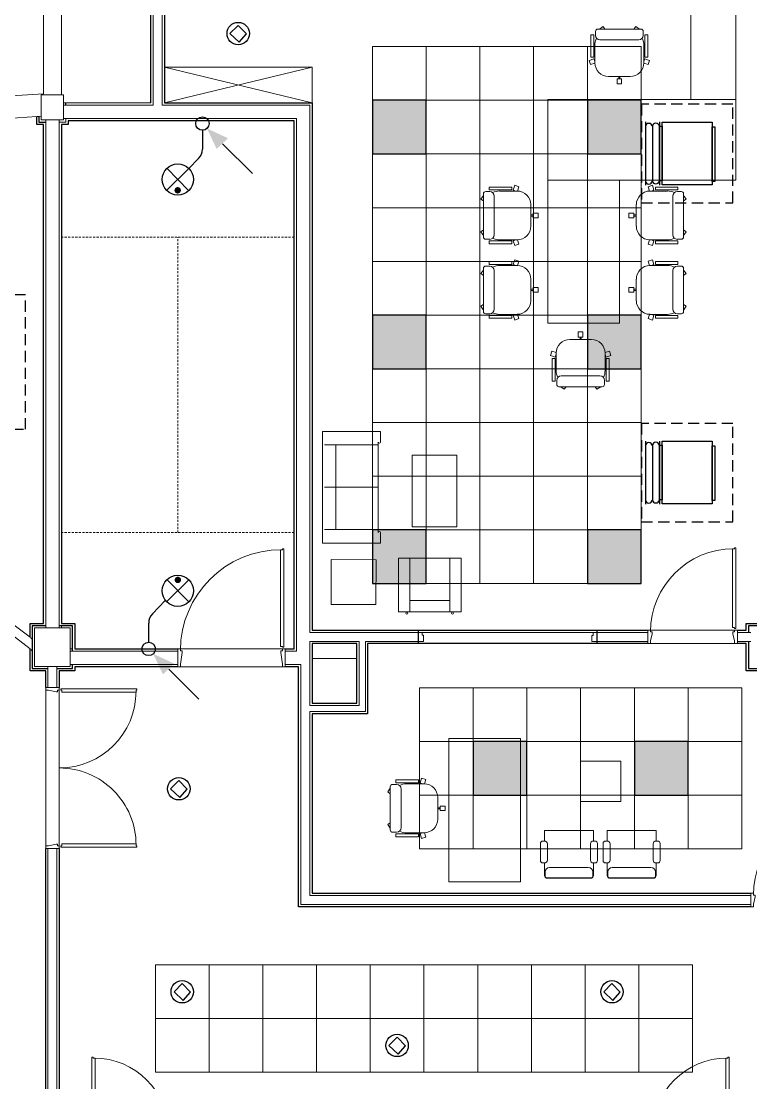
# Model space of a CAD drawing. Header units: millimetres. Extents: x 1722 to 7525, y 2254 to 6279.
# Drawn here: x 4365 to 5180, y 4498 to 5684 of the extents above; entities that cross this region are included whole.
import ezdxf

# ---------------------------------------------------------------- set-up
doc = ezdxf.new("R2010")
doc.units = ezdxf.units.MM
doc.linetypes.add('DASHED2', pattern=[0.375, 0.25, -0.125])
doc.linetypes.add('Overhead', pattern=[3.96875, 2.38125, -1.5875])
for name, color, linetype in [('-LIGHT', 6, 'Continuous'), ('-SYM', 4, 'Continuous'), ('M-DUCTS', 4, 'Continuous'), ('M-UP', 3, 'Continuous')]:
    doc.layers.add(name, color=color, linetype=linetype)
for name, color, linetype, lineweight in [('A-CLNG', 13, 'Continuous', 9), ('A-CLNG-PATT', 13, 'Continuous', 9), ('A-DOOR', 31, 'Continuous', 9), ('A-DOOR-FRAM', 31, 'Continuous', 18), ('A-FLOR', 192, 'Continuous', 9), ('A-GLAZ', 151, 'Continuous', 9), ('A-WALL', 113, 'Continuous', 9), ('A-WALL-FNSH', 113, 'Continuous', 30), ('I-FURN', 30, 'Continuous', 9), ('S-COLS', 52, 'Continuous', 9), ('S-STRS-MBND', 31, 'Overhead', 9)]:
    doc.layers.add(name, color=color, linetype=linetype, lineweight=lineweight)

# ---------------------------------------------------------------- blocks, each defined once
blk = doc.blocks.new('za-IN-wood door-single panel - 100x210-5134369-08-Fourth Floor Level__18_90')
at = {"layer": 'A-DOOR'}
for p, q in [((0.446, 0.981), (0.446, 0.101)), ((0.47, 0.981), (0.446, 0.981)), ((0.47, 0.991), (0.47, 0.981)), ((0.484, 0.991), (0.47, 0.991)), ((0.484, 0.091), (0.484, 0.991)), ((-0.45, 0.052), (-0.47, 0.052)), ((-0.47, -0.048), (-0.45, 0.032)), ((-0.45, 0.032), (-0.45, 0.052)), ((0.47, 0.101), (0.446, 0.101)), ((0.47, 0.052), (0.45, 0.052)), ((0.45, 0.052), (0.45, 0.032)), ((0.45, 0.032), (0.47, -0.048)), ((0.47, 0.091), (0.47, 0.101)), ((0.484, 0.091), (0.47, 0.091))]:
    blk.add_line(p, q, dxfattribs=at)
blk.add_arc((0.458, 0.053), 0.928, 90, 180, dxfattribs=at)
at = {"layer": 'A-DOOR-FRAM'}
for p, q in [((-0.47, 0.072), (-0.5, 0.072)), ((-0.5, 0.072), (-0.5, -0.078)), ((-0.47, 0.052), (-0.47, 0.072)), ((0.47, 0.072), (0.47, 0.052)), ((0.5, 0.072), (0.47, 0.072)), ((0.5, -0.078), (0.5, 0.072)), ((-0.5, -0.078), (-0.47, -0.078)), ((-0.47, -0.078), (-0.47, -0.048)), ((0.47, -0.048), (0.47, -0.078)), ((0.47, -0.078), (0.5, -0.078))]:
    blk.add_line(p, q, dxfattribs=at)
blk = doc.blocks.new('za-IN-wood door-single panel - 120x220-5139623-08-Fourth Floor Level__18_90')
at = {"layer": 'A-DOOR'}
for p, q in [((0.546, 1.206), (0.546, 0.126)), ((0.57, 1.206), (0.546, 1.206)), ((0.57, 1.216), (0.57, 1.206)), ((0.584, 1.216), (0.57, 1.216)), ((0.584, 0.116), (0.584, 1.216)), ((0.57, 0.126), (0.546, 0.126)), ((0.57, 0.116), (0.57, 0.126)), ((-0.55, 0.077), (-0.57, 0.077)), ((-0.57, -0.073), (-0.55, 0.057)), ((-0.55, 0.057), (-0.55, 0.077)), ((0.57, 0.077), (0.55, 0.077)), ((0.55, 0.077), (0.55, 0.057)), ((0.55, 0.057), (0.57, -0.073)), ((0.584, 0.116), (0.57, 0.116))]:
    blk.add_line(p, q, dxfattribs=at)
blk.add_arc((0.558, 0.078), 1.128, 90, 180, dxfattribs=at)
at = {"layer": 'A-DOOR-FRAM'}
for p, q in [((-0.57, 0.097), (-0.6, 0.097)), ((-0.6, 0.097), (-0.6, -0.103)), ((-0.57, 0.077), (-0.57, 0.097)), ((0.57, 0.097), (0.57, 0.077)), ((0.6, 0.097), (0.57, 0.097)), ((0.6, -0.103), (0.6, 0.097)), ((-0.6, -0.103), (-0.57, -0.103)), ((-0.57, -0.103), (-0.57, -0.073)), ((0.57, -0.073), (0.57, -0.103)), ((0.57, -0.103), (0.6, -0.103))]:
    blk.add_line(p, q, dxfattribs=at)
blk = doc.blocks.new('za-IN-wood door-single panel - 90x210-5134378-08-Fourth Floor Level__18_90')
at = {"layer": 'A-DOOR'}
for p, q in [((-0.42, 0.048), (-0.4, -0.032)), ((0.4, -0.032), (0.42, 0.048)), ((-0.4, -0.052), (-0.42, -0.052)), ((-0.4, -0.032), (-0.4, -0.052)), ((0.396, -0.881), (0.396, -0.101)), ((0.42, -0.101), (0.396, -0.101)), ((0.4, -0.052), (0.4, -0.032)), ((0.42, -0.052), (0.4, -0.052)), ((0.42, -0.091), (0.42, -0.101)), ((0.434, -0.091), (0.42, -0.091)), ((0.434, -0.091), (0.434, -0.891)), ((0.42, -0.881), (0.396, -0.881)), ((0.42, -0.891), (0.42, -0.881)), ((0.434, -0.891), (0.42, -0.891))]:
    blk.add_line(p, q, dxfattribs=at)
blk.add_arc((0.408, -0.053), 0.828, 180, 270, dxfattribs=at)
at = {"layer": 'A-DOOR-FRAM'}
for p, q in [((-0.45, 0.078), (-0.42, 0.078)), ((-0.45, -0.072), (-0.45, 0.078)), ((-0.42, 0.078), (-0.42, 0.048)), ((0.42, 0.078), (0.45, 0.078)), ((0.42, 0.048), (0.42, 0.078)), ((0.45, 0.078), (0.45, -0.072)), ((-0.42, -0.072), (-0.45, -0.072)), ((-0.42, -0.052), (-0.42, -0.072)), ((0.42, -0.072), (0.42, -0.052)), ((0.45, -0.072), (0.42, -0.072))]:
    blk.add_line(p, q, dxfattribs=at)
blk = doc.blocks.new('za-IN-wood door-single panel - 90x210-5134375-08-Fourth Floor Level__18_90')
at = {"layer": 'A-DOOR'}
for p, q in [((0.396, 0.881), (0.396, 0.101)), ((0.42, 0.881), (0.396, 0.881)), ((0.42, 0.891), (0.42, 0.881)), ((0.434, 0.891), (0.42, 0.891)), ((0.434, 0.091), (0.434, 0.891)), ((-0.4, 0.052), (-0.42, 0.052)), ((-0.42, -0.048), (-0.4, 0.032)), ((-0.4, 0.032), (-0.4, 0.052)), ((0.42, 0.101), (0.396, 0.101)), ((0.42, 0.052), (0.4, 0.052)), ((0.4, 0.052), (0.4, 0.032)), ((0.4, 0.032), (0.42, -0.048)), ((0.42, 0.091), (0.42, 0.101)), ((0.434, 0.091), (0.42, 0.091))]:
    blk.add_line(p, q, dxfattribs=at)
blk.add_arc((0.408, 0.053), 0.828, 90, 180, dxfattribs=at)
at = {"layer": 'A-DOOR-FRAM'}
for p, q in [((-0.42, 0.072), (-0.45, 0.072)), ((-0.45, 0.072), (-0.45, -0.078)), ((-0.42, 0.052), (-0.42, 0.072)), ((0.42, 0.072), (0.42, 0.052)), ((0.45, 0.072), (0.42, 0.072)), ((0.45, -0.078), (0.45, 0.072)), ((-0.45, -0.078), (-0.42, -0.078)), ((-0.42, -0.078), (-0.42, -0.048)), ((0.42, -0.048), (0.42, -0.078)), ((0.42, -0.078), (0.45, -0.078))]:
    blk.add_line(p, q, dxfattribs=at)
blk = doc.blocks.new('Double Shutter - za-room win-double panel-200x80cm-4744519-08-Fourth Floor Level__18_90')
at = {"layer": 'A-GLAZ'}
for p, q in [((-1, -0.055), (-1, 0.045)), ((-1, 0.045), (-0.955, 0.045)), ((-0.955, 0.015), (-0.955, 0.045)), ((-0.955, 0.045), (0.955, 0.045)), ((-0.955, 0.015), (-0.94, 0.015)), ((-0.94, -0.055), (-0.94, 0.015)), ((0.94, 0.01), (0.955, 0.01)), ((0.94, -0.055), (0.94, 0.01)), ((0.955, 0.045), (1, 0.045)), ((0.955, 0.01), (0.955, 0.045)), ((1, 0.045), (1, -0.055)), ((-1, -0.055), (-0.94, -0.055)), ((1, -0.055), (0.94, -0.055))]:
    blk.add_line(p, q, dxfattribs=at)
blk = doc.blocks.new('za-Column bi Cover - se5_400b_430amm-4961025-08-Fourth Floor Level__18_90')
at = {"layer": 'S-COLS', "lineweight": 15}
for p, q in [((-0.2, 0.215), (0.2, 0.215)), ((-0.2, -0.215), (-0.2, 0.215)), ((0.2, 0.215), (0.2, -0.215)), ((0.2, -0.215), (-0.2, -0.215))]:
    blk.add_line(p, q, dxfattribs=at)
blk = doc.blocks.new('za-Column bi Cover - se7_250b_280amm-4961027-08-Fourth Floor Level__18_90')
at = {"layer": 'S-COLS', "lineweight": 15}
for p, q in [((-0.125, 0.14), (0.125, 0.14)), ((-0.125, -0.14), (-0.125, 0.14)), ((0.125, 0.14), (0.125, -0.14)), ((0.125, -0.14), (-0.125, -0.14))]:
    blk.add_line(p, q, dxfattribs=at)
blk = doc.blocks.new('za-IN-wood door-double panel - 180 x 210-5157449-08-Fourth Floor Level__18_90')
at = {"layer": 'A-DOOR'}
for p, q in [((-0.87, 0.048), (-0.85, -0.039)), ((0.85, -0.039), (0.87, 0.048)), ((-0.884, -0.091), (-0.884, -0.941)), ((-0.884, -0.091), (-0.87, -0.091)), ((-0.85, -0.052), (-0.87, -0.052)), ((-0.87, -0.091), (-0.87, -0.101)), ((-0.87, -0.101), (-0.846, -0.101)), ((-0.85, -0.039), (-0.85, -0.052)), ((-0.846, -0.931), (-0.846, -0.101)), ((0.846, -0.931), (0.846, -0.101)), ((0.87, -0.101), (0.846, -0.101)), ((0.85, -0.052), (0.85, -0.039)), ((0.87, -0.052), (0.85, -0.052)), ((0.87, -0.091), (0.87, -0.101)), ((0.884, -0.091), (0.87, -0.091)), ((0.884, -0.091), (0.884, -0.941)), ((-0.884, -0.941), (-0.87, -0.941)), ((-0.87, -0.931), (-0.846, -0.931)), ((-0.87, -0.941), (-0.87, -0.931)), ((0.87, -0.931), (0.846, -0.931)), ((0.87, -0.941), (0.87, -0.931)), ((0.884, -0.941), (0.87, -0.941))]:
    blk.add_line(p, q, dxfattribs=at)
for centre, start, end in [((-0.858, -0.073), 270, 0), ((0.858, -0.073), 180, 270)]:
    blk.add_arc(centre, 0.858, start, end, dxfattribs=at)
at = {"layer": 'A-DOOR-FRAM'}
for p, q in [((-0.9, 0.078), (-0.87, 0.078)), ((-0.9, -0.072), (-0.9, 0.078)), ((-0.87, 0.078), (-0.87, 0.048)), ((0.87, 0.078), (0.9, 0.078)), ((0.87, 0.048), (0.87, 0.078)), ((0.9, 0.078), (0.9, -0.072)), ((-0.87, -0.072), (-0.9, -0.072)), ((-0.87, -0.052), (-0.87, -0.072)), ((0.87, -0.072), (0.87, -0.052)), ((0.9, -0.072), (0.87, -0.072))]:
    blk.add_line(p, q, dxfattribs=at)
blk = doc.blocks.new('jsdfksdf')
at = {"layer": 'I-FURN'}
for p, q in [((141535.7, 435418.7), (141535.7, 435531.7)), ((141535.7, 435418.7), (141535.7, 435531.7)), ((141585.7, 435531.7), (141585.7, 435418.7)), ((141585.7, 435531.7), (141585.7, 435418.7)), ((141424, 435491), (141427.2, 435491)), ((141424, 435465.8), (141424, 435491)), ((141427.2, 435465.8), (141427.2, 435491)), ((141429.1, 435494.8), (141429.1, 435490.3)), ((141479.9, 435497.3), (141431.6, 435497.3)), ((141437.5, 435500.2), (141433.6, 435497.3)), ((141439.5, 435497.3), (141437.5, 435500.2)), ((141471.9, 435497.3), (141474, 435500.2)), ((141474, 435500.2), (141478.2, 435497.3)), ((141482.4, 435494.8), (141482.4, 435490.3)), ((141484.3, 435465.8), (141484.3, 435491)), ((141487.5, 435491), (141484.3, 435491)), ((141487.5, 435465.8), (141487.5, 435491)), ((141428.4, 435459.6), (141428.4, 435479.2)), ((141477.3, 435485.2), (141434.1, 435485.2)), ((141483, 435459.6), (141483, 435479.2)), ((141422.1, 435462.4), (141427.4, 435464.2)), ((141423.6, 435457.6), (141422.1, 435462.4)), ((141428.4, 435459.2), (141423.6, 435457.6)), ((141424, 435465.8), (141427.2, 435465.8)), ((141427.4, 435464.2), (141428.4, 435461.1)), ((141484, 435464.2), (141483, 435461.1)), ((141487.8, 435457.6), (141483, 435459.2)), ((141489.4, 435462.4), (141484, 435464.2)), ((141487.5, 435465.8), (141484.3, 435465.8)), ((141489.4, 435462.4), (141487.8, 435457.6)), ((141467.8, 435444.4), (141443.7, 435444.4)), ((141455.1, 435441.8), (141455.1, 435444.4)), ((141456.4, 435444.4), (141455.1, 435444.4)), ((141456.4, 435441.8), (141456.4, 435444.4)), ((141453.2, 435436.1), (141453.2, 435441.8)), ((141458.3, 435441.8), (141453.2, 435441.8)), ((141458.3, 435436.1), (141453.2, 435436.1)), ((141456.4, 435441.8), (141455.1, 435441.8)), ((141458.3, 435436.1), (141458.3, 435441.8)), ((141585.7, 435418.7), (141375.7, 435418.7)), ((141375.7, 435418.7), (141375.7, 435328.7)), ((141585.7, 435418.7), (141535.7, 435418.7)), ((141585.7, 435418.7), (141535.7, 435418.7)), ((141585.7, 435328.7), (141585.7, 435418.7)), ((141375.7, 435328.7), (141585.7, 435328.7)), ((141375.7, 435328.7), (141375.7, 435168.7)), ((141455.7, 435168.7), (141455.7, 435328.7)), ((141303.9, 435265), (141303.9, 435313.3)), ((141306.4, 435315.8), (141311, 435315.8)), ((141310.2, 435320.9), (141310.2, 435317.6)), ((141335.5, 435320.9), (141310.2, 435320.9)), ((141335.5, 435317.6), (141310.2, 435317.6)), ((141341.6, 435316.4), (141322, 435316.4)), ((141335.5, 435320.9), (141335.5, 435317.6)), ((141338.8, 435322.8), (141337.1, 435317.4)), ((141337.1, 435317.4), (141340.1, 435316.4)), ((141343.6, 435321.2), (141338.8, 435322.8)), ((141342.1, 435316.4), (141343.6, 435321.2)), ((141487.8, 435321.2), (141492.6, 435322.8)), ((141489.4, 435316.4), (141487.8, 435321.2)), ((141489.9, 435316.4), (141509.4, 435316.4)), ((141494.4, 435317.4), (141491.3, 435316.4)), ((141492.6, 435322.8), (141494.4, 435317.4)), ((141496, 435320.9), (141521.2, 435320.9)), ((141496, 435320.9), (141496, 435317.6)), ((141496, 435317.6), (141521.2, 435317.6)), ((141525, 435315.8), (141520.5, 435315.8)), ((141521.2, 435320.9), (141521.2, 435317.6)), ((141527.5, 435265), (141527.5, 435313.3)), ((141301.1, 435307.4), (141303.9, 435311.3)), ((141303.9, 435305.3), (141301.1, 435307.4)), ((141316, 435267.5), (141316, 435310.7)), ((141356.8, 435277.1), (141356.8, 435301.2)), ((141474.6, 435277.1), (141474.6, 435301.2)), ((141515.4, 435267.5), (141515.4, 435310.7)), ((141530.4, 435307.4), (141527.5, 435311.3)), ((141527.5, 435305.3), (141530.4, 435307.4)), ((141359.5, 435289.8), (141356.8, 435289.8)), ((141356.8, 435288.5), (141356.8, 435289.8)), ((141365.1, 435291.7), (141359.5, 435291.7)), ((141359.5, 435286.6), (141359.5, 435291.7)), ((141359.5, 435288.5), (141359.5, 435289.8)), ((141365.1, 435286.6), (141365.1, 435291.7)), ((141466.3, 435291.7), (141472, 435291.7)), ((141466.3, 435286.6), (141466.3, 435291.7)), ((141472, 435286.6), (141472, 435291.7)), ((141472, 435289.8), (141474.6, 435289.8)), ((141472, 435288.5), (141472, 435289.8)), ((141474.6, 435288.5), (141474.6, 435289.8)), ((141359.5, 435288.5), (141356.8, 435288.5)), ((141365.1, 435286.6), (141359.5, 435286.6)), ((141466.3, 435286.6), (141472, 435286.6)), ((141472, 435288.5), (141474.6, 435288.5)), ((141303.9, 435272.9), (141301.1, 435270.9)), ((141301.1, 435270.9), (141303.9, 435266.6)), ((141527.5, 435272.9), (141530.4, 435270.9)), ((141530.4, 435270.9), (141527.5, 435266.6)), ((141306.4, 435262.5), (141311, 435262.5)), ((141335.5, 435260.6), (141310.2, 435260.6)), ((141310.2, 435257.4), (141310.2, 435260.6)), ((141335.5, 435257.4), (141310.2, 435257.4)), ((141341.6, 435261.8), (141322, 435261.8)), ((141335.5, 435257.4), (141335.5, 435260.6)), ((141337.1, 435260.8), (141340.1, 435261.8)), ((141338.8, 435255.5), (141337.1, 435260.8)), ((141338.8, 435255.5), (141343.6, 435257)), ((141343.6, 435257), (141342.1, 435261.8)), ((141487.8, 435257), (141489.4, 435261.8)), ((141492.6, 435255.5), (141487.8, 435257)), ((141489.9, 435261.8), (141509.4, 435261.8)), ((141494.4, 435260.8), (141491.3, 435261.8)), ((141492.6, 435255.5), (141494.4, 435260.8)), ((141496, 435260.6), (141521.2, 435260.6)), ((141496, 435257.4), (141496, 435260.6)), ((141496, 435257.4), (141521.2, 435257.4)), ((141525, 435262.5), (141520.5, 435262.5)), ((141521.2, 435257.4), (141521.2, 435260.6)), ((141303.9, 435181.8), (141303.9, 435230.1)), ((141306.4, 435232.6), (141311, 435232.6)), ((141310.2, 435237.7), (141310.2, 435234.4)), ((141335.5, 435237.7), (141310.2, 435237.7)), ((141335.5, 435234.4), (141310.2, 435234.4)), ((141341.6, 435233.2), (141322, 435233.2)), ((141335.5, 435237.7), (141335.5, 435234.4)), ((141338.8, 435239.6), (141337.1, 435234.2)), ((141337.1, 435234.2), (141340.1, 435233.2)), ((141343.6, 435238), (141338.8, 435239.6)), ((141342.1, 435233.2), (141343.6, 435238)), ((141487.8, 435238), (141492.6, 435239.6)), ((141489.4, 435233.2), (141487.8, 435238)), ((141489.9, 435233.2), (141509.4, 435233.2)), ((141494.4, 435234.2), (141491.3, 435233.2)), ((141492.6, 435239.6), (141494.4, 435234.2)), ((141496, 435237.7), (141521.2, 435237.7)), ((141496, 435237.7), (141496, 435234.4)), ((141496, 435234.4), (141521.2, 435234.4)), ((141525, 435232.6), (141520.5, 435232.6)), ((141521.2, 435237.7), (141521.2, 435234.4)), ((141527.5, 435181.8), (141527.5, 435230.1)), ((141301.1, 435224.2), (141303.9, 435228.1)), ((141303.9, 435222.1), (141301.1, 435224.2)), ((141316, 435184.4), (141316, 435227.5)), ((141356.8, 435193.9), (141356.8, 435218)), ((141474.6, 435193.9), (141474.6, 435218)), ((141515.4, 435184.4), (141515.4, 435227.5)), ((141530.4, 435224.2), (141527.5, 435228.1)), ((141527.5, 435222.1), (141530.4, 435224.2)), ((141359.5, 435206.6), (141356.8, 435206.6)), ((141356.8, 435205.3), (141356.8, 435206.6)), ((141365.1, 435208.5), (141359.5, 435208.5)), ((141359.5, 435203.4), (141359.5, 435208.5)), ((141359.5, 435205.3), (141359.5, 435206.6)), ((141365.1, 435203.4), (141365.1, 435208.5)), ((141466.3, 435208.5), (141472, 435208.5)), ((141466.3, 435203.4), (141466.3, 435208.5)), ((141472, 435203.4), (141472, 435208.5)), ((141472, 435206.6), (141474.6, 435206.6)), ((141472, 435205.3), (141472, 435206.6)), ((141474.6, 435205.3), (141474.6, 435206.6)), ((141359.5, 435205.3), (141356.8, 435205.3)), ((141365.1, 435203.4), (141359.5, 435203.4)), ((141466.3, 435203.4), (141472, 435203.4)), ((141472, 435205.3), (141474.6, 435205.3)), ((141303.9, 435189.7), (141301.1, 435187.7)), ((141301.1, 435187.7), (141303.9, 435183.4)), ((141527.5, 435189.7), (141530.4, 435187.7)), ((141530.4, 435187.7), (141527.5, 435183.4)), ((141306.4, 435179.3), (141311, 435179.3)), ((141335.5, 435177.4), (141310.2, 435177.4)), ((141310.2, 435174.2), (141310.2, 435177.4)), ((141335.5, 435174.2), (141310.2, 435174.2)), ((141341.6, 435178.6), (141322, 435178.6)), ((141335.5, 435174.2), (141335.5, 435177.4)), ((141337.1, 435177.6), (141340.1, 435178.6)), ((141338.8, 435172.3), (141337.1, 435177.6)), ((141338.8, 435172.3), (141343.6, 435173.8)), ((141343.6, 435173.8), (141342.1, 435178.6)), ((141487.8, 435173.8), (141489.4, 435178.6)), ((141492.6, 435172.3), (141487.8, 435173.8)), ((141489.9, 435178.6), (141509.4, 435178.6)), ((141494.4, 435177.6), (141491.3, 435178.6)), ((141492.6, 435172.3), (141494.4, 435177.6)), ((141496, 435177.4), (141521.2, 435177.4)), ((141496, 435174.2), (141496, 435177.4)), ((141496, 435174.2), (141521.2, 435174.2)), ((141525, 435179.3), (141520.5, 435179.3)), ((141521.2, 435174.2), (141521.2, 435177.4)), ((141375.7, 435168.7), (141455.7, 435168.7)), ((141409.9, 435159), (141409.9, 435153.3)), ((141415, 435159), (141409.9, 435159)), ((141415, 435159), (141415, 435153.3)), ((141424.5, 435150.7), (141400.4, 435150.7)), ((141415, 435153.3), (141409.9, 435153.3)), ((141411.8, 435153.3), (141411.8, 435150.7)), ((141413.1, 435153.3), (141411.8, 435153.3)), ((141413.1, 435150.7), (141411.8, 435150.7)), ((141413.1, 435153.3), (141413.1, 435150.7)), ((141380.4, 435137.5), (141378.8, 435132.7)), ((141385.2, 435135.9), (141380.4, 435137.5)), ((141385.2, 435135.4), (141385.2, 435115.9)), ((141444.6, 435137.5), (141439.8, 435135.9)), ((141439.8, 435135.4), (141439.8, 435115.9)), ((141446.1, 435132.7), (141444.6, 435137.5)), ((141378.8, 435132.7), (141384.2, 435130.9)), ((141380.7, 435129.3), (141380.7, 435104.1)), ((141380.7, 435129.3), (141383.9, 435129.3)), ((141383.9, 435129.3), (141383.9, 435104.1)), ((141384.2, 435130.9), (141385.2, 435134)), ((141440.8, 435130.9), (141439.8, 435134)), ((141446.1, 435132.7), (141440.8, 435130.9)), ((141441, 435129.3), (141441, 435104.1)), ((141444.2, 435129.3), (141441, 435129.3)), ((141444.2, 435129.3), (141444.2, 435104.1)), ((141380.7, 435104.1), (141383.9, 435104.1)), ((141385.8, 435100.3), (141385.8, 435104.8)), ((141434, 435109.9), (141390.9, 435109.9)), ((141439.1, 435100.3), (141439.1, 435104.8)), ((141444.2, 435104.1), (141441, 435104.1)), ((141436.6, 435097.8), (141388.3, 435097.8)), ((141394.2, 435094.9), (141390.3, 435097.8)), ((141396.3, 435097.8), (141394.2, 435094.9)), ((141428.7, 435097.8), (141430.7, 435094.9)), ((141430.7, 435094.9), (141435, 435097.8)), ((141124, 435047.9), (141124, 434922.9)), ((141189, 435047.9), (141124, 435047.9)), ((141189, 435036), (141189, 435047.9)), ((141126.5, 435032.7), (141139.2, 435032.7)), ((141126.5, 435032.7), (141186.5, 435032.7)), ((141139.2, 434938.1), (141139.2, 435032.7)), ((141186.5, 434934.9), (141186.5, 435036)), ((141274.2, 435021.3), (141224.2, 435021.3)), ((141224.2, 435021.3), (141224.3, 434941.3)), ((141224.3, 434941.3), (141224.2, 435021.3)), ((141224.2, 435021.3), (141274.2, 435021.3)), ((141274.3, 434941.3), (141274.2, 435021.3)), ((141274.2, 435021.3), (141274.3, 434941.3)), ((141126.5, 434985.4), (141186.5, 434985.4)), ((141126.5, 434938.1), (141139.2, 434938.1)), ((141126.5, 434938.1), (141186.5, 434938.1)), ((141189, 434922.9), (141189, 434934.9)), ((141224.3, 434941.3), (141274.3, 434941.3)), ((141274.3, 434941.3), (141224.3, 434941.3)), ((141124, 434922.9), (141189, 434922.9)), ((141134, 434904.6), (141133.9, 434854.6)), ((141133.9, 434854.6), (141134, 434904.6)), ((141184, 434904.5), (141134, 434904.6)), ((141134, 434904.6), (141184, 434904.5)), ((141183.9, 434854.5), (141184, 434904.5)), ((141184, 434904.5), (141183.9, 434854.5)), ((141208.9, 434846.2), (141209, 434906.2)), ((141208.9, 434846.2), (141209, 434906.2)), ((141209, 434906.2), (141221.7, 434906.1)), ((141279, 434906.1), (141209, 434906.2)), ((141221.6, 434846.1), (141221.7, 434906.1)), ((141266.2, 434846.1), (141266.3, 434906.1)), ((141279, 434906.1), (141266.3, 434906.1)), ((141278.9, 434846.1), (141279, 434906.1)), ((141278.9, 434846.1), (141279, 434906.1)), ((141133.9, 434854.6), (141183.9, 434854.5)), ((141183.9, 434854.5), (141133.9, 434854.6)), ((141221.6, 434846.1), (141221.6, 434858.8)), ((141266.2, 434858.8), (141221.6, 434858.8)), ((141266.2, 434846.1), (141266.2, 434858.8)), ((141208.9, 434846.2), (141221.6, 434846.1)), ((141278.9, 434846.1), (141208.9, 434846.2)), ((141266.2, 434846.1), (141221.6, 434846.1)), ((141278.9, 434846.1), (141266.2, 434846.1)), ((141345.4, 434704.8), (141265.4, 434704.8)), ((141265.4, 434704.8), (141265.4, 434544.8)), ((141345.4, 434544.8), (141345.4, 434704.8)), ((141412.4, 434679.3), (141412.5, 434634.3)), ((141457.4, 434679.3), (141412.4, 434679.3)), ((141412.4, 434679.3), (141457.4, 434679.3)), ((141412.5, 434634.3), (141412.4, 434679.3)), ((141457.5, 434634.3), (141457.4, 434679.3)), ((141457.4, 434679.3), (141457.5, 434634.3)), ((141234.8, 434660.4), (141233.1, 434655)), ((141234.8, 434660.4), (141239.6, 434658.8)), ((141197.1, 434645), (141199.9, 434649.2)), ((141199.9, 434650.9), (141199.9, 434602.6)), ((141202.4, 434653.4), (141206.9, 434653.4)), ((141206.2, 434658.5), (141206.2, 434655.3)), ((141231.5, 434658.5), (141206.2, 434658.5)), ((141231.5, 434655.3), (141206.2, 434655.3)), ((141212, 434648.3), (141212, 434605.2)), ((141237.6, 434654.1), (141218, 434654.1)), ((141231.5, 434658.5), (141231.5, 434655.3)), ((141233.1, 434655), (141236.1, 434654.1)), ((141239.6, 434658.8), (141238.1, 434654)), ((141199.9, 434643), (141197.1, 434645)), ((141252.8, 434638.8), (141252.8, 434614.7)), ((141252.8, 434627.4), (141252.8, 434626.1)), ((141255.5, 434627.4), (141252.8, 434627.4)), ((141255.5, 434626.1), (141252.8, 434626.1)), ((141255.5, 434629.3), (141255.5, 434624.2)), ((141261.1, 434629.3), (141255.5, 434629.3)), ((141255.5, 434627.4), (141255.5, 434626.1)), ((141261.1, 434629.3), (141261.1, 434624.2)), ((141412.5, 434634.3), (141457.5, 434634.3)), ((141457.5, 434634.3), (141412.5, 434634.3)), ((141261.1, 434624.2), (141255.5, 434624.2)), ((141199.9, 434610.5), (141197.1, 434608.5)), ((141197.1, 434608.5), (141199.9, 434604.6)), ((141372.1, 434602.1), (141372.1, 434590.2)), ((141372.1, 434602.1), (141426.7, 434602.1)), ((141426.7, 434602.1), (141426.7, 434590.2)), ((141442.1, 434602.1), (141442.1, 434590.2)), ((141496.7, 434602.1), (141442.1, 434602.1)), ((141496.7, 434602.1), (141496.7, 434590.2)), ((141202.4, 434600.1), (141206.9, 434600.1)), ((141231.5, 434598.2), (141206.2, 434598.2)), ((141206.2, 434595), (141206.2, 434598.2)), ((141231.5, 434595), (141206.2, 434595)), ((141237.6, 434599.4), (141218, 434599.4)), ((141231.5, 434595), (141231.5, 434598.2)), ((141233.1, 434598.5), (141236.1, 434599.4)), ((141234.8, 434593.1), (141233.1, 434598.5)), ((141239.6, 434594.7), (141234.8, 434593.1)), ((141238.1, 434599.5), (141239.6, 434594.7)), ((141372.1, 434590.2), (141370.2, 434590.2)), ((141428.6, 434590.2), (141426.7, 434590.2)), ((141440.2, 434590.2), (141442.1, 434590.2)), ((141496.7, 434590.2), (141498.6, 434590.2)), ((141367.6, 434587.6), (141367.6, 434568.5)), ((141375.4, 434569), (141375.4, 434587)), ((141423.5, 434587), (141423.5, 434568.9)), ((141431.3, 434568.4), (141431.3, 434587.6)), ((141437.6, 434568.4), (141437.6, 434587.6)), ((141445.4, 434587), (141445.4, 434568.9)), ((141493.5, 434569), (141493.5, 434587)), ((141501.3, 434587.6), (141501.3, 434568.5)), ((141370.3, 434565.8), (141372.1, 434565.8)), ((141372.1, 434565.8), (141372.1, 434551.5)), ((141426.7, 434565.7), (141428.6, 434565.7)), ((141426.7, 434565.7), (141426.7, 434551.5)), ((141442.1, 434565.7), (141440.3, 434565.7)), ((141442.1, 434565.7), (141442.1, 434551.5)), ((141498.6, 434565.8), (141496.7, 434565.8)), ((141496.7, 434565.8), (141496.7, 434551.5)), ((141372.8, 434551.2), (141372.8, 434555.7)), ((141377.8, 434560.8), (141421, 434560.8)), ((141426.1, 434551.2), (141426.1, 434555.7)), ((141442.8, 434551.2), (141442.8, 434555.7)), ((141491, 434560.8), (141447.8, 434560.8)), ((141496.1, 434551.2), (141496.1, 434555.7)), ((141265.4, 434544.8), (141345.4, 434544.8)), ((141374.7, 434549), (141424.2, 434549)), ((141375.3, 434548.6), (141423.6, 434548.6)), ((141494.2, 434549), (141444.7, 434549)), ((141493.6, 434548.6), (141445.3, 434548.6))]:
    blk.add_line(p, q, dxfattribs=at)
for centre, radius, start, end in [((141431.6, 435494.8), 2.52, 90, 180), ((141434.1, 435490.3), 5.07, 180, 270), ((141477.3, 435490.3), 5.07, 270, 0), ((141479.9, 435494.8), 2.52, 0, 90), ((141446.2, 435479.2), 17.8, 153.8316, 180), ((141465.3, 435479.2), 17.8, 0, 26.1658), ((141443.7, 435459.6), 15.2, 180, 270), ((141467.8, 435459.6), 15.2, 270, 0), ((141306.4, 435313.3), 2.52, 90, 180), ((141311, 435310.7), 5.07, 0, 90), ((141322, 435298.7), 17.8, 90, 116.1684), ((141341.6, 435301.2), 15.2, 0, 90), ((141489.9, 435301.2), 15.2, 90, 180), ((141509.4, 435298.7), 17.8, 63.8316, 90), ((141520.5, 435310.7), 5.07, 90, 180), ((141525, 435313.3), 2.52, 0, 90), ((141341.6, 435277.1), 15.2, 270, 0), ((141489.9, 435277.1), 15.2, 180, 270), ((141306.4, 435265), 2.52, 180, 270), ((141311, 435267.5), 5.07, 270, 0), ((141520.5, 435267.5), 5.07, 180, 270), ((141525, 435265), 2.52, 270, 0), ((141322, 435279.6), 17.8, 243.8342, 270), ((141509.4, 435279.6), 17.8, 270, 296.1658), ((141306.4, 435230.1), 2.52, 90, 180), ((141311, 435227.5), 5.07, 0, 90), ((141322, 435215.5), 17.8, 90, 116.1684), ((141341.6, 435218), 15.2, 0, 90), ((141489.9, 435218), 15.2, 90, 180), ((141509.4, 435215.5), 17.8, 63.8316, 90), ((141520.5, 435227.5), 5.07, 90, 180), ((141525, 435230.1), 2.52, 0, 90), ((141341.6, 435193.9), 15.2, 270, 0), ((141489.9, 435193.9), 15.2, 180, 270), ((141311, 435184.4), 5.07, 270, 0), ((141520.5, 435184.4), 5.07, 180, 270), ((141306.4, 435181.8), 2.52, 180, 270), ((141322, 435196.4), 17.8, 243.8342, 270), ((141509.4, 435196.4), 17.8, 270, 296.1658), ((141525, 435181.8), 2.52, 270, 0), ((141400.4, 435135.4), 15.2, 90, 180), ((141424.5, 435135.4), 15.2, 0, 90), ((141402.9, 435115.9), 17.8, 180, 206.1684), ((141422, 435115.9), 17.8, 333.8342, 0), ((141390.9, 435104.8), 5.07, 90, 180), ((141388.3, 435100.3), 2.52, 180, 270), ((141434, 435104.8), 5.07, 0, 90), ((141436.6, 435100.3), 2.52, 270, 0), ((141187.8, 435036), 1.25, 180, 0), ((141187.8, 434934.9), 1.25, 0, 180), ((141218.4, 434844.9), 1.11, 359.9522, 179.9522), ((141218.4, 434844.9), 1.11, 179.9522, 359.9522), ((141269.4, 434844.8), 1.11, 359.9522, 179.9522), ((141269.4, 434844.8), 1.11, 179.9522, 359.9522), ((141202.4, 434650.9), 2.52, 90, 180), ((141206.9, 434648.3), 5.07, 0, 90), ((141218, 434636.3), 17.8, 90, 116.1658), ((141237.6, 434638.8), 15.2, 0, 90), ((141237.6, 434614.7), 15.2, 270, 0), ((141202.4, 434602.6), 2.52, 180, 270), ((141206.9, 434605.2), 5.07, 270, 0), ((141218, 434617.2), 17.8, 243.8316, 270), ((141370.2, 434587.6), 2.62, 90, 180), ((141372.1, 434587), 3.23, 0, 90), ((141426.7, 434587), 3.23, 90, 180), ((141428.6, 434587.6), 2.62, 0, 90), ((141440.2, 434587.6), 2.62, 90, 180), ((141442.1, 434587), 3.23, 0, 90), ((141496.7, 434587), 3.23, 90, 180), ((141498.6, 434587.6), 2.62, 0, 90), ((141370.3, 434568.5), 2.69, 180, 270), ((141372.1, 434569), 3.23, 270, 0), ((141426.7, 434568.9), 3.23, 180, 270), ((141428.6, 434568.4), 2.69, 270, 0), ((141440.3, 434568.4), 2.69, 180, 270), ((141442.1, 434568.9), 3.23, 270, 0), ((141496.7, 434569), 3.23, 180, 270), ((141498.6, 434568.5), 2.69, 270, 0), ((141377.8, 434555.7), 5.08, 90, 180), ((141421, 434555.7), 5.08, 0, 90), ((141447.8, 434555.7), 5.08, 90, 180), ((141491, 434555.7), 5.08, 0, 90), ((141374.7, 434551.5), 2.54, 180, 270), ((141375.3, 434551.2), 2.54, 180, 270), ((141423.6, 434551.2), 2.54, 270, 0), ((141424.2, 434551.5), 2.54, 270, 0), ((141444.7, 434551.5), 2.54, 180, 270), ((141445.3, 434551.2), 2.54, 180, 270), ((141493.6, 434551.2), 2.54, 270, 0), ((141494.2, 434551.5), 2.54, 270, 0)]:
    blk.add_arc(centre, radius, start, end, dxfattribs=at)
blk = doc.blocks.new('j')
at = {"layer": '-SYM', "const_width": 7.11}
blk.add_lwpolyline([(-3.6, 0, 1), (3.6, 0, 1)], format="xyb", close=True, dxfattribs=at)
blk = doc.blocks.new('gs')
at = {"layer": '-SYM', "color": 2}
for p, q in [((12.5, 12.2), (-12.5, -12.2)), ((-12.2, 12.5), (12.2, -12.5))]:
    blk.add_line(p, q, dxfattribs=at)
at = {"layer": '-SYM', "color": 4}
blk.add_circle((0, 0), 17.5, dxfattribs=at)
at = {"layer": '-LIGHT', "xscale": 0.5, "yscale": 0.5, "zscale": 0.5}
blk.add_blockref('j', (0.1, 12.1), dxfattribs=at)
blk = doc.blocks.new('dn')
at = {"layer": '-LIGHT', "color": 2}
blk.add_line((-55.9, 56), (-22.5, 22.7), dxfattribs=at)
blk.add_solid([(-5.1, 5.5), (-28.6, 16.4), (-15.9, 28.4)], dxfattribs=at)
at = {"layer": '-SYM', "color": 4}
blk.add_circle((0, 0), 7.5, dxfattribs=at)
blk = doc.blocks.new('leee')
at = {"layer": '-LIGHT', "color": 2}
blk.add_lwpolyline([(1, -9.6), (9.3, -0.3), (0, 9.2), (-9.2, 0.1)], close=True, dxfattribs=at)
at = {"layer": '-SYM'}
blk.add_circle((0, 0), 12.5, dxfattribs=at)
blk = doc.blocks.new('*U138')
at = {"layer": '-LIGHT'}
h = blk.add_hatch(color=256, dxfattribs=at)
h.set_gradient(color1=(250, 230, 5), color2=(251, 249, 157), tint=1, name='SPHERICAL')
h.paths.add_polyline_path([(-30, -30), (30, -30), (30, 30), (-30, 30)])
at = {"layer": '-SYM', "color": 4}
blk.add_lwpolyline([(-30, -30), (30, -30), (30, 30), (-30, 30)], close=True, dxfattribs=at)
blk = doc.blocks.new('A$C6E631D91')
at = {"layer": 'M-DUCTS', "color": 244, "linetype": 'DASHED2', "ltscale": 500, "true_color": 0x991b1e}
for points in [[(-24071, 4800), (-23050, 4800), (-23050, 5900), (-24071, 5900)], [(-32036, 3770), (-32036, 2270), (-30950, 2270), (-30950, 3770)], [(-24071, 1235), (-23050, 1235), (-23050, 2335), (-24071, 2335)]]:
    blk.add_lwpolyline(points, close=True, dxfattribs=at)
at = {"layer": 'M-UP', "color": 244, "true_color": 0x991b1e}
for p, q in [((-24027, 5703), (-24027, 4998)), ((-23871, 5703), (-23871, 4997)), ((-23839, 5000), (-23839, 5700)), ((-23839, 5700), (-23283, 5700)), ((-23283, 5700), (-23283, 5000)), ((-23949, 5655), (-23949, 5045)), ((-23283, 5000), (-23839, 5000)), ((-24027, 2138), (-24027, 1433)), ((-23871, 2138), (-23871, 1432)), ((-23839, 1435), (-23839, 2135)), ((-23839, 2135), (-23283, 2135)), ((-23283, 2135), (-23283, 1435)), ((-23949, 2090), (-23949, 1480)), ((-23283, 1435), (-23839, 1435))]:
    blk.add_line(p, q, dxfattribs=at)
for points in [[(-23839, 5655), (-23839, 5045), (-23871, 5045), (-23871, 5655)], [(-23250, 5648), (-23250, 5038), (-23283, 5038), (-23283, 5648)], [(-23839, 2090), (-23839, 1480), (-23871, 1480), (-23871, 2090)], [(-23250, 2083), (-23250, 1473), (-23283, 1473), (-23283, 2083)]]:
    blk.add_lwpolyline(points, close=True, dxfattribs=at)
for centre, start, end in [((-23988, 5647), 7.5, 172.5), ((-23910, 5650), 7.5, 172.5), ((-23988, 5048), 187.5, 352.5), ((-23910, 5050), 187.5, 352.5), ((-23988, 2082), 7.5, 172.5), ((-23910, 2085), 7.5, 172.5), ((-23988, 1483), 187.5, 352.5), ((-23910, 1485), 187.5, 352.5)]:
    blk.add_arc(centre, 39.3, start, end, dxfattribs=at)
blk = doc.blocks.new('KJDKSFSF')
at = {"layer": 'I-FURN'}
for p, q in [((83426, 16388), (81776, 16388)), ((81776, 16388), (81776, 15988)), ((81776, 15988), (83426, 16388)), ((81776, 16388), (83426, 15988)), ((81776, 15988), (81776, 16388)), ((81776, 16388), (83426, 16388)), ((83426, 15988), (83426, 16388)), ((83426, 16388), (83426, 15988)), ((81776, 15988), (83426, 15988)), ((83426, 15988), (81776, 15988))]:
    blk.add_line(p, q, dxfattribs=at)

msp = doc.modelspace()

# ---------------------------------------------------------------- linework, layer by layer
at = {"layer": '-LIGHT'}
for p, q in [((4567.8, 5561.9), (4567.8, 5540.7)), ((4563.5, 5530.2), (4552.8, 5519.2)), ((4512.1, 5021.7), (4526.3, 5036.5)), ((4507.8, 4989.9), (4507.8, 5011.2))]:
    msp.add_line(p, q, dxfattribs=at)
for centre, start, end in [((4552.8, 5540.7), 315.7052, 0), ((4522.8, 5011.2), 135.7052, 180)]:
    msp.add_arc(centre, 15, start, end, dxfattribs=at)
at = {"layer": 'A-CLNG'}
for p, q in [((5057.8, 5655.4), (4757.8, 5655.4)), ((4757.8, 5655.4), (4757.8, 5055.4)), ((5057.8, 5055.4), (5057.8, 5655.4)), ((4757.8, 5055.4), (5057.8, 5055.4)), ((5170.3, 4938.9), (4810.3, 4938.9)), ((4810.3, 4938.9), (4810.3, 4758.9)), ((5170.3, 4758.9), (5170.3, 4938.9)), ((4810.3, 4758.9), (5170.3, 4758.9)), ((5115.3, 4629.4), (4515.3, 4629.4)), ((4515.3, 4629.4), (4515.3, 4509.4)), ((5115.3, 4509.4), (5115.3, 4629.4)), ((4515.3, 4509.4), (5115.3, 4509.4))]:
    msp.add_line(p, q, dxfattribs=at)
at = {"layer": 'A-CLNG-PATT', "color": 244, "true_color": 0x991b1e}
for p, q in [((4757.8, 5655.4), (5057.8, 5655.4)), ((4757.8, 5655.4), (4757.8, 5055.4)), ((4817.8, 5655.4), (4817.8, 5055.4)), ((4877.8, 5655.4), (4877.8, 5055.4)), ((4937.8, 5655.4), (4937.8, 5055.4)), ((4997.8, 5655.4), (4997.8, 5055.4)), ((4757.8, 5595.4), (5057.8, 5595.4)), ((4757.8, 5535.4), (5057.8, 5535.4)), ((4757.8, 5475.4), (5057.8, 5475.4)), ((4757.8, 5415.4), (5057.8, 5415.4)), ((4757.8, 5355.4), (5057.8, 5355.4)), ((4757.8, 5295.4), (5057.8, 5295.4)), ((4757.8, 5235.4), (5057.8, 5235.4)), ((4757.8, 5175.4), (5057.8, 5175.4)), ((4757.8, 5115.4), (5057.8, 5115.4)), ((4810.3, 4938.9), (5170.3, 4938.9)), ((4810.3, 4938.9), (4810.3, 4758.9)), ((4870.3, 4938.9), (4870.3, 4758.9)), ((4930.3, 4938.9), (4930.3, 4758.9)), ((4990.3, 4938.9), (4990.3, 4758.9)), ((5050.3, 4938.9), (5050.3, 4758.9)), ((5110.3, 4938.9), (5110.3, 4758.9)), ((4810.3, 4878.9), (5170.3, 4878.9)), ((4810.3, 4818.9), (5170.3, 4818.9)), ((5115.3, 4629.4), (4515.3, 4629.4)), ((4515.3, 4509.4), (4515.3, 4629.4)), ((4575.3, 4509.4), (4575.3, 4629.4)), ((4635.3, 4509.4), (4635.3, 4629.4)), ((4695.3, 4509.4), (4695.3, 4629.4)), ((4755.3, 4509.4), (4755.3, 4629.4)), ((4815.3, 4509.4), (4815.3, 4629.4)), ((4875.3, 4509.4), (4875.3, 4629.4)), ((4935.3, 4509.4), (4935.3, 4629.4)), ((4995.3, 4509.4), (4995.3, 4629.4)), ((5055.3, 4509.4), (5055.3, 4629.4)), ((5115.3, 4569.4), (4515.3, 4569.4))]:
    msp.add_line(p, q, dxfattribs=at)
at = {"layer": 'A-FLOR'}
for p, q in [((4412.8, 5592.4), (4510.3, 5592.4)), ((4740.3, 4971.9), (4690.3, 4971.9))]:
    msp.add_line(p, q, dxfattribs=at)
at = {"layer": 'A-WALL', "color": 7, "lineweight": 15}
for p, q in [((4390.3, 5602.7), (4390.3, 5747.4)), ((4522.8, 5704.9), (4522.8, 5589.9)), ((4410.3, 5694.9), (4410.3, 5601.4)), ((4512.8, 5589.9), (4512.8, 5694.9)), ((4412.8, 5589.9), (4512.8, 5589.9)), ((4522.8, 5589.9), (4687.8, 5589.9)), ((4687.8, 5589.9), (4687.8, 5000.9)), ((4382.8, 5577.2), (4385.3, 5577.3)), ((4387.8, 5577.5), (4385.3, 5577.3)), ((4672.8, 5574.9), (4412.8, 5574.9)), ((4415.3, 5574.9), (4415.3, 5570.9)), ((4672.8, 4979.9), (4672.8, 5574.9)), ((4392.8, 5005.9), (4392.8, 5573.4)), ((4407.8, 5573.4), (4407.8, 5005.9)), ((4415.3, 5570.9), (4407.8, 5570.9)), ((4808.8, 5000.9), (4687.8, 5000.9)), ((5008.8, 5000.9), (5065.3, 5000.9)), ((5180.3, 5000.9), (5165.3, 5000.9)), ((4742.8, 4990.9), (4687.8, 4990.9)), ((4687.8, 4990.9), (4687.8, 4919.4)), ((4742.8, 4919.4), (4742.8, 4990.9)), ((4749.8, 4990.9), (4749.8, 4912.4)), ((4749.8, 4990.9), (4808.8, 4990.9)), ((5065.3, 4990.9), (5008.8, 4990.9)), ((5165.3, 4990.9), (5180.3, 4990.9)), ((4540.3, 4979.9), (4420.3, 4979.9)), ((4660.3, 4979.9), (4672.8, 4979.9)), ((4395.3, 4962.9), (4395.3, 4939.4)), ((4405.3, 4939.4), (4405.3, 4962.9)), ((4660.3, 4964.9), (4677.8, 4964.9)), ((4677.8, 4696.9), (4677.8, 4964.9)), ((4687.8, 4919.4), (4742.8, 4919.4)), ((4687.8, 4912.4), (4687.8, 4706.9)), ((4749.8, 4912.4), (4687.8, 4912.4)), ((4395.3, 4759.4), (4395.3, 4455.9)), ((4405.3, 4455.9), (4405.3, 4759.4)), ((4677.8, 4696.9), (5180.3, 4696.9)), ((5180.3, 4706.9), (4687.8, 4706.9))]:
    msp.add_line(p, q, dxfattribs=at)
at = {"layer": 'A-WALL'}
for p, q in [((5162.3, 5003.4), (5068.3, 5003.4)), ((4657.3, 4982.4), (4543.3, 4982.4)), ((5068.3, 4988.4), (5162.3, 4988.4)), ((4420.3, 4964.9), (4540.3, 4964.9)), ((4543.3, 4962.4), (4657.3, 4962.4)), ((4392.8, 4936.4), (4392.8, 4762.4)), ((4407.8, 4762.4), (4407.8, 4936.4))]:
    msp.add_line(p, q, dxfattribs=at)
at = {"layer": 'A-WALL', "color": 7, "lineweight": 15, "flags": 128}
msp.add_lwpolyline([(4382.8, 5577.2), (4339.3, 5574.4), (4295.8, 5571.3)], dxfattribs=at)
at = {"layer": 'A-WALL', "color": 7, "lineweight": 15}
for centre, radius, start, end in [((4800.3, -1264.7), 6879.6, 93.41665, 112.44022), ((3420.5, 3757.9), 1552.8, 52.0546, 76.391), ((3419.3, 3753.7), 1567.1, 52.4068, 76.3873), ((3561.5, 4015.1), 1274.1, 50.157, 50.3033), ((3561.5, 4015.1), 1264.1, 49.7777, 49.926)]:
    msp.add_arc(centre, radius, start, end, dxfattribs=at)
at = {"layer": 'A-WALL-FNSH'}
for p, q in [((4525.3, 5707.4), (4525.3, 5592.4)), ((4510.3, 5592.4), (4510.3, 5692.4)), ((4415.3, 5589.9), (4415.3, 5592.4)), ((4525.3, 5592.4), (4690.3, 5592.4)), ((4690.3, 5592.4), (4690.3, 5003.4)), ((4382.8, 5568.4), (4382.8, 5577.2)), ((4385.3, 5577.3), (4385.3, 5570.9)), ((4390.3, 5568.4), (4382.8, 5568.4)), ((4385.3, 5570.9), (4392.8, 5570.9)), ((4390.3, 5010.9), (4390.3, 5568.4)), ((4410.3, 5568.4), (4410.3, 5010.9)), ((4417.8, 5568.4), (4410.3, 5568.4)), ((4670.3, 5572.4), (4417.8, 5572.4)), ((4417.8, 5572.4), (4417.8, 5568.4)), ((4670.3, 4982.4), (4670.3, 5572.4)), ((4375.3, 5010.9), (4390.3, 5010.9)), ((4375.3, 4995.4), (4375.3, 5010.9)), ((4392.8, 5008.4), (4377.8, 5008.4)), ((4377.8, 5008.4), (4377.8, 4960.4)), ((4422.8, 5008.4), (4407.8, 5008.4)), ((4410.3, 5010.9), (4425.3, 5010.9)), ((4422.8, 4979.9), (4422.8, 5008.4)), ((4425.3, 5010.9), (4425.3, 4982.4)), ((5175.3, 5010.9), (5192.8, 5010.9)), ((5175.3, 5003.4), (5175.3, 5010.9)), ((5195.3, 5008.4), (5177.8, 5008.4)), ((5177.8, 5008.4), (5177.8, 5000.9)), ((4690.3, 5003.4), (5065.3, 5003.4)), ((4808.8, 5003.4), (4808.8, 4988.4)), ((5008.8, 4988.4), (5008.8, 5003.4)), ((5165.3, 5003.4), (5175.3, 5003.4)), ((4375.3, 4957.9), (4375.3, 4982.4)), ((4425.3, 4982.4), (4540.3, 4982.4)), ((4660.3, 4982.4), (4670.3, 4982.4)), ((4740.3, 4988.4), (4690.3, 4988.4)), ((4690.3, 4988.4), (4690.3, 4921.9)), ((4740.3, 4921.9), (4740.3, 4988.4)), ((4752.3, 4988.4), (4752.3, 4909.9)), ((5065.3, 4988.4), (4752.3, 4988.4)), ((5175.3, 4988.4), (5165.3, 4988.4)), ((5175.3, 4957.9), (5175.3, 4988.4)), ((5177.8, 4990.9), (5177.8, 4960.4)), ((4392.8, 4957.9), (4375.3, 4957.9)), ((4377.8, 4960.4), (4395.3, 4960.4)), ((4392.8, 4939.4), (4392.8, 4957.9)), ((4405.3, 4960.4), (4422.8, 4960.4)), ((4407.8, 4957.9), (4407.8, 4939.4)), ((4425.3, 4957.9), (4407.8, 4957.9)), ((4422.8, 4960.4), (4422.8, 4964.9)), ((4540.3, 4962.4), (4425.3, 4962.4)), ((4425.3, 4962.4), (4425.3, 4957.9)), ((4675.3, 4962.4), (4660.3, 4962.4)), ((4675.3, 4694.4), (4675.3, 4962.4)), ((5225.3, 4957.9), (5175.3, 4957.9)), ((5177.8, 4960.4), (5222.8, 4960.4)), ((4690.3, 4921.9), (4740.3, 4921.9)), ((4752.3, 4909.9), (4690.3, 4909.9)), ((4690.3, 4909.9), (4690.3, 4709.4)), ((4392.8, 4460.9), (4392.8, 4759.4)), ((4407.8, 4759.4), (4407.8, 4460.9)), ((4690.3, 4709.4), (5180.3, 4709.4)), ((5180.3, 4694.4), (4675.3, 4694.4))]:
    msp.add_line(p, q, dxfattribs=at)
at = {"layer": 'S-STRS-MBND'}
for p, q in [((4670.3, 5442.4), (4410.3, 5442.4)), ((4540.3, 5112.4), (4540.3, 5442.4)), ((4670.3, 5112.4), (4410.3, 5112.4)), ((4410.3, 5008.4), (4410.3, 5005.9)), ((4420.3, 4982.4), (4422.8, 4982.4))]:
    msp.add_line(p, q, dxfattribs=at)

# ---------------------------------------------------------------- block references
at = {"layer": '-LIGHT'}
for name, p in [('leee', (4607.8, 5669.9)), ('*U138', (4787.8, 5565.4)), ('*U138', (5027.8, 5565.4)), ('*U138', (4787.8, 5325.4)), ('*U138', (5027.8, 5325.4)), ('*U138', (4787.8, 5085.4)), ('*U138', (5027.8, 5085.4)), ('gs', (4540.3, 5047.4)), ('*U138', (4900.3, 4848.9)), ('*U138', (5080.3, 4848.9)), ('leee', (4541.5, 4826.2)), ('leee', (4545.3, 4599.4)), ('leee', (5025.3, 4599.4)), ('leee', (4785.3, 4539.4))]:
    msp.add_blockref(name, p, dxfattribs=at)
at = {"layer": '-LIGHT', "rotation": 180}
for name, p in [('dn', (4567.8, 5569.4)), ('gs', (4540.3, 5506.9)), ('dn', (4507.8, 4982.4))]:
    msp.add_blockref(name, p, dxfattribs=at)
at = {"layer": 'A-CLNG-PATT', "xscale": 0.1, "yscale": 0.1, "zscale": 0.1}
msp.add_blockref('A$C6E631D91', (7465.3, 5000.9), dxfattribs=at)
at = {"layer": 'A-DOOR', "xscale": 100, "yscale": 100, "zscale": 100}
for name, p in [('za-IN-wood door-single panel - 120x220-5139623-08-Fourth Floor Level__18_90', (4600.3, 4972.7)), ('za-IN-wood door-single panel - 100x210-5134369-08-Fourth Floor Level__18_90', (5115.3, 4996.2)), ('za-IN-wood door-single panel - 100x210-5134369-08-Fourth Floor Level__18_90', (5230.3, 4702.2)), ('za-IN-wood door-single panel - 90x210-5134375-08-Fourth Floor Level__18_90', (5112.8, 4437.2))]:
    msp.add_blockref(name, p, dxfattribs=at)
for name, p, rotation in [('za-IN-wood door-double panel - 180 x 210-5157449-08-Fourth Floor Level__18_90', (4400.6, 4849.4), 90.00000000000146), ('za-IN-wood door-single panel - 90x210-5134378-08-Fourth Floor Level__18_90', (4487.8, 4437.2), 180)]:
    msp.add_blockref(name, p, dxfattribs=dict(at, rotation=rotation))
at = {"layer": 'A-GLAZ', "xscale": 100, "yscale": 100, "zscale": 100}
msp.add_blockref('Double Shutter - za-room win-double panel-200x80cm-4744519-08-Fourth Floor Level__18_90', (4908.8, 4996.4), dxfattribs=at)
at = {"layer": 'I-FURN'}
msp.add_blockref('jsdfksdf', (-136422.2, -429822.4), dxfattribs=at)
at = {"layer": 'I-FURN', "xscale": 0.1, "yscale": 0.1, "zscale": 0.1}
msp.add_blockref('KJDKSFSF', (-3652.3, 3993.6), dxfattribs=at)
at = {"layer": 'S-COLS', "xscale": 100, "yscale": 100, "zscale": 100}
for name, p in [('za-Column bi Cover - se7_250b_280amm-4961027-08-Fourth Floor Level__18_90', (4400.3, 5587.4)), ('za-Column bi Cover - se5_400b_430amm-4961025-08-Fourth Floor Level__18_90', (4400.3, 4984.4))]:
    msp.add_blockref(name, p, dxfattribs=at)

doc.saveas('drawing.dxf')
